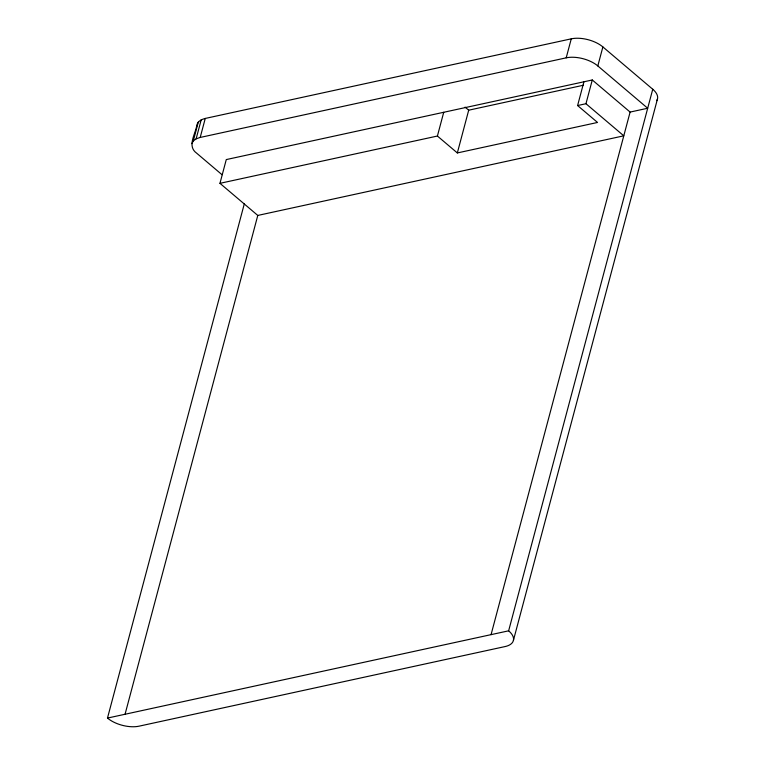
<?xml version="1.0" encoding="UTF-8"?>
<svg xmlns="http://www.w3.org/2000/svg" width="765" height="765" viewBox="0 0 765 765"><rect width="100%" height="100%" fill="white"/><g stroke="black" fill="none" stroke-linecap="round" stroke-linejoin="round"><path stroke-width="1.15" d="M222.041 174.726L196.662 153.182C186.603 146.048 195.802 133.722 196.94 124.628C198.078 120.956 201.817 119.321 205.259 118.441L571.264 38.833A23.084 11.399 14.9 0 1 602.877 46.923L652.746 89.247A23.084 11.399 14.9 0 1 656.743 100.645M191.881 143.638L193.287 140.951L198.345 121.951M193.287 140.951L196.127 138.838L201.185 119.837M196.127 138.838L200.201 137.442L205.259 118.441M583.924 81.788L577.604 105.541L585.961 103.724L623.791 135.826L257.786 215.434L219.957 183.332L226.277 159.579L592.282 79.971L630.111 112.073L647.687 108.248L597.819 65.933A23.084 11.399 14.9 0 0 566.205 57.834L200.201 137.442M652.746 89.247L508.639 630.819A23.084 11.399 14.9 0 1 505.101 646.559L139.096 726.167A23.084 11.399 14.9 0 1 107.483 718.077L244.379 203.576M125.058 714.252L257.786 215.434M219.957 183.332L437.408 136.036L443.729 112.283M437.408 136.036L457.336 152.943L468.706 110.189L583.418 85.24M566.205 57.834L571.264 38.833M585.961 103.724L592.282 79.971M597.819 65.933L602.877 46.923M491.063 634.644L630.111 112.073M513.42 640.372L657.518 98.8M457.336 152.943L597.532 122.457L577.604 105.541M107.483 718.077L508.639 630.819M465.082 107.119L468.706 110.189"/></g></svg>
